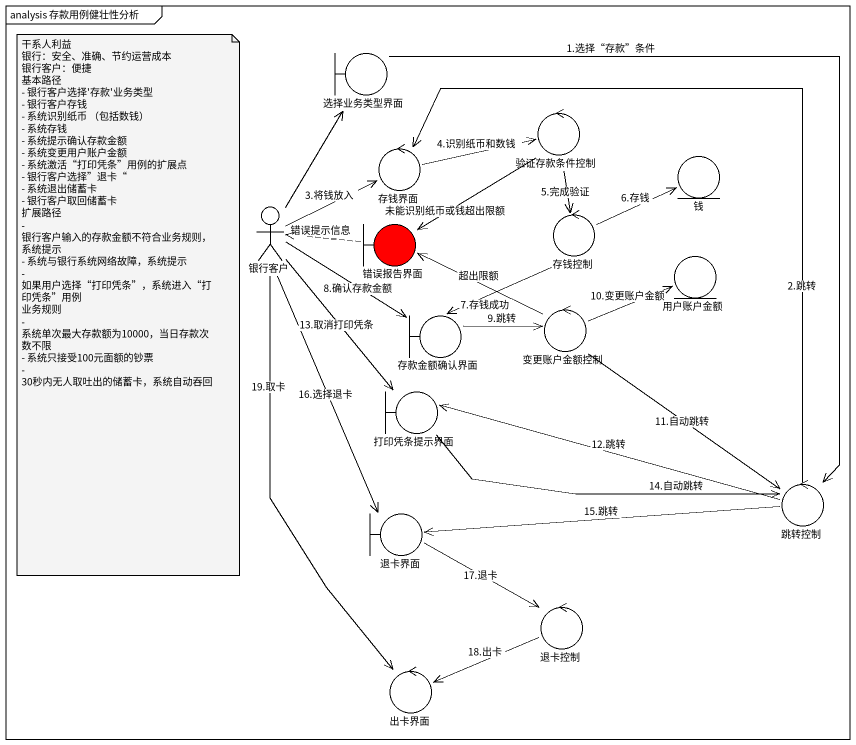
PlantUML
@startuml
mainframe analysis 存款用例健壮性分析
boundary 选择业务类型界面
control 验证存款条件控制
control 存钱界面
entity 钱
actor 银行客户
boundary 错误报告界面 #FF0000
control 存钱控制
entity 用户账户金额
boundary 存款金额确认界面
control 变更账户金额控制
boundary 打印凭条提示界面
control 跳转控制
boundary 退卡界面
control 退卡控制
control 出卡界面
选择业务类型界面 --> 跳转控制 : 1.选择“存款”条件
验证存款条件控制 --> 错误报告界面 : 未能识别纸币或钱超出限额
验证存款条件控制 --> 存钱控制 : 5.完成验证
存钱界面 -right-> 验证存款条件控制 : 4.识别纸币和数钱
银行客户 -up-> 选择业务类型界面
银行客户 -right-> 存钱界面 : 3.将钱放入
银行客户 -right-> 存款金额确认界面 : 8.确认存款金额
银行客户 --> 打印凭条提示界面 : 13.取消打印凭条
银行客户 --> 退卡界面 : 16.选择退卡
银行客户 --> 出卡界面 : 19.取卡
错误报告界面 .left.> 银行客户 : 错误提示信息
存钱控制 -right-> 钱 : 6.存钱
存钱控制 --> 存款金额确认界面 : 7.存钱成功
存款金额确认界面 -right-> 变更账户金额控制 : 9.跳转
变更账户金额控制 -left-> 错误报告界面 : 超出限额
变更账户金额控制 -right-> 用户账户金额 : 10.变更账户金额
变更账户金额控制 --> 跳转控制 : 11.自动跳转
打印凭条提示界面 -right-> 跳转控制 : 14.自动跳转
跳转控制 -up-> 存钱界面 : 2.跳转
跳转控制 -left-> 打印凭条提示界面 : 12.跳转
跳转控制 -left-> 退卡界面 : 15.跳转
退卡界面 -right-> 退卡控制 : 17.退卡
退卡控制 -left-> 出卡界面 : 18.出卡
note as N1
  干系人利益
  银行：安全、准确、节约运营成本
  银行客户：便捷
  基本路径
  - 银行客户选择'存款'业务类型
  - 银行客户存钱
  - 系统识别纸币 （包括数钱）
  - 系统存钱
  - 系统提示确认存款金额
  - 系统变更用户账户金额
  - 系统激活“打印凭条”用例的扩展点
  - 银行客户选择”退卡“
  - 系统退出储蓄卡
  - 银行客户取回储蓄卡
  扩展路径
  - 银行客户输入的存款金额不符合业务规则，系统提示
  - 系统与银行系统网络故障，系统提示
  - 如果用户选择“打印凭条”，系统进入“打印凭条”用例
  业务规则
  - 系统单次最大存款额为10000，当日存款次数不限
  - 系统只接受100元面额的钞票
  - 30秒内无人取吐出的储蓄卡，系统自动吞回
end note
@enduml
